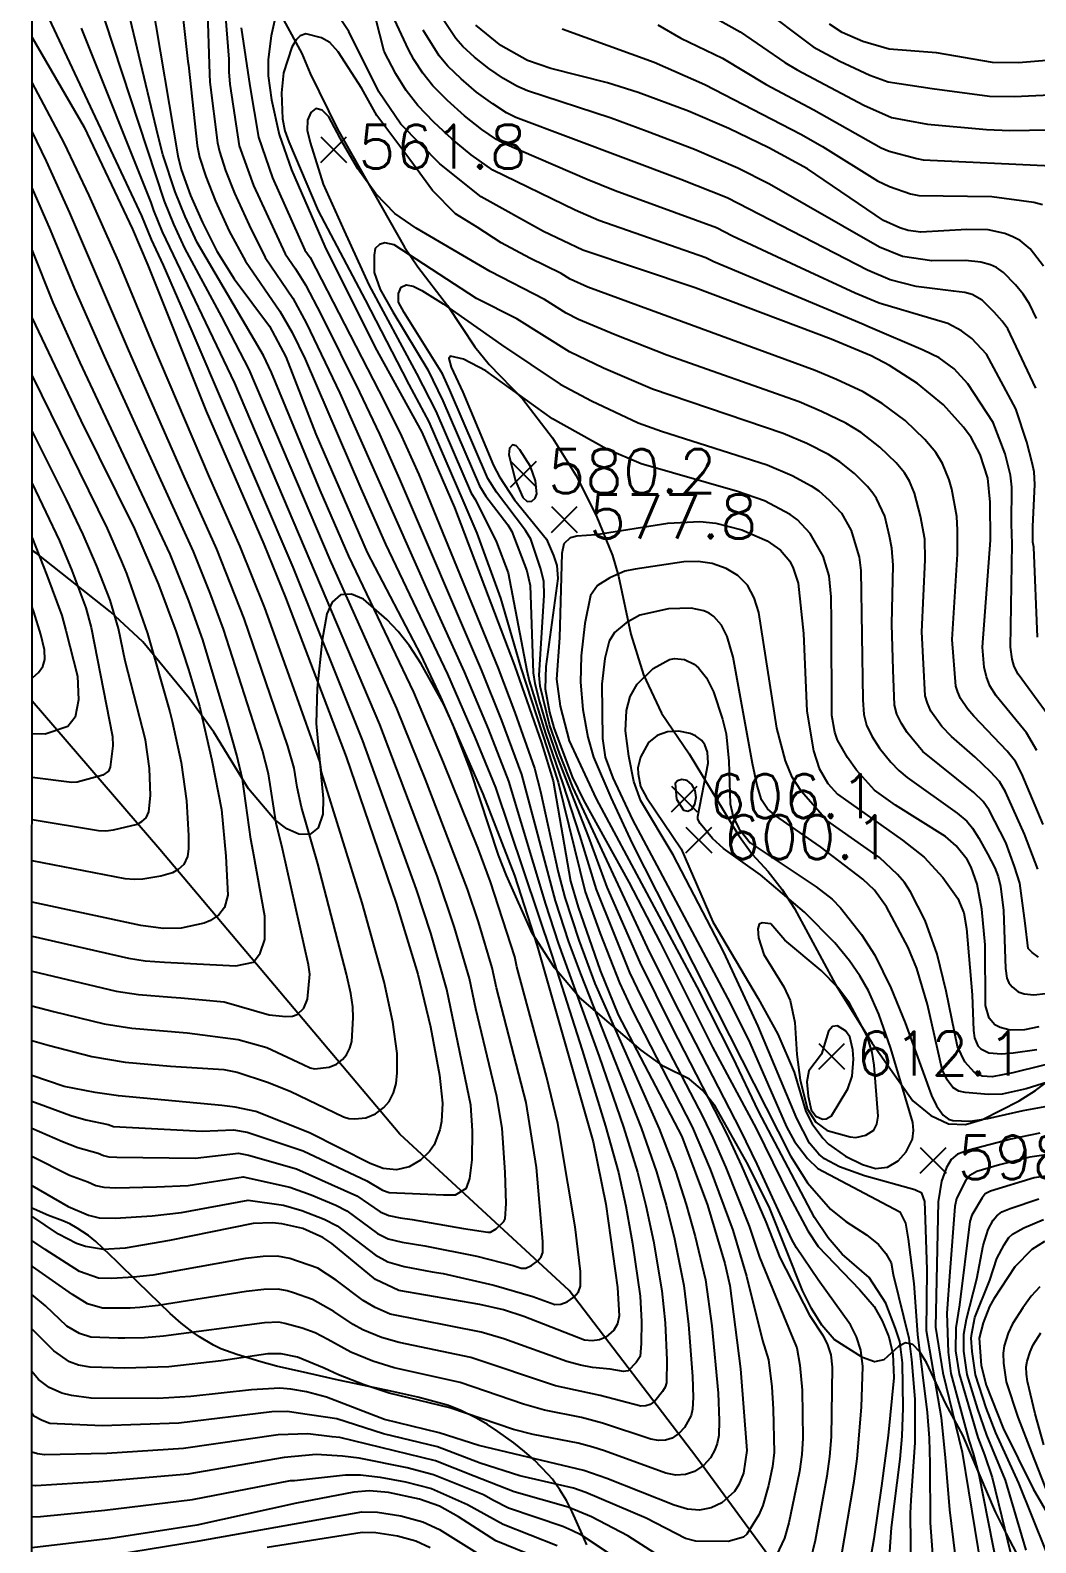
# Model space of a CAD drawing. Extents: x 197794 to 200030, y 561152 to 563931.
# Drawn here: x 197793.8 to 198000.5, y 562392.4 to 562703.3 of the extents above; entities that cross this region are included whole.
import ezdxf

# ---------------------------------------------------------------- set-up
doc = ezdxf.new("R2010")
doc.units = 0
for name, color, linetype in [('E0022112', 5, 'CONTINUOUS'), ('F0017111', 30, 'CONTINUOUS'), ('F0017114', 7, 'CONTINUOUS'), ('F0027132', 7, 'CONTINUOUS'), ('F0027217', 7, 'CONTINUOUS'), ('G0037213', 32, 'CONTINUOUS'), ('H0017334', 7, 'CONTINUOUS')]:
    doc.layers.add(name, color=color, linetype=linetype)
doc.styles.add('NGSW', font='romans.shx', dxfattribs={"bigfont": 'ngsw.shx'})

# ---------------------------------------------------------------- blocks, each defined once
blk = doc.blocks.new('F0027217')
at = {"layer": 'F0027217'}
for p, q in [((-2.652, 2.652), (2.652, -2.652)), ((-2.652, -2.652), (2.652, 2.652))]:
    blk.add_line(p, q, dxfattribs=at)

msp = doc.modelspace()

# ---------------------------------------------------------------- linework, layer by layer
at = {"layer": 'E0022112', "flags": 128}
msp.add_lwpolyline([(198094.913, 562235.72), (198080.589, 562260.24), (198054.115, 562293.156), (198017.831, 562324.132), (197980.817, 562350.869), (197952.715, 562379.977), (197930.799, 562409.908), (197904.537, 562444.281), (197869.793, 562476.426), (197820.401, 562534.928), (197794.167, 562565.379)], dxfattribs=at)
at = {"layer": 'F0017111', "flags": 128}
for points, elevation in [([(197794.14, 562465.85), (197801.6, 562461.57), (197805.76, 562459.75), (197807.97, 562459.24), (197811.24, 562459.11), (197818.82, 562459.65), (197824.87, 562460.32), (197838.6, 562462.84), (197845.84, 562461.81), (197849.6, 562460.72), (197854.21, 562458.94), (197856.86, 562457.59), (197864.71, 562451.59), (197867.27, 562450.16), (197870.66, 562449.19), (197876.4, 562448.14), (197878.66, 562447.79), (197889.1, 562445.34), (197897.09, 562443.07), (197901.63, 562441.42), (197902.85, 562441.44), (197904.16, 562441.93), (197905.54, 562442.91), (197906.48, 562443.99), (197906.9, 562445.15), (197906.9, 562448.16), (197905.81, 562457.34), (197904.27, 562466.33), (197902.21, 562478.62), (197899.94, 562488.26), (197893.82, 562510.77), (197893.37, 562512.85), (197888.4, 562528.29), (197885.86, 562535.13), (197878.75, 562552.8), (197872.62, 562567.2), (197859.25, 562595.19), (197853.39, 562608.74), (197843.35, 562632.96), (197841.72, 562636.44), (197828.11, 562659.65), (197825.63, 562664.96), (197823.57, 562670.04), (197821.06, 562677.76), (197820.06, 562681.52), (197812.86, 562711.68)], 520), ([(197824.91, 562708.58), (197826.18, 562696.87), (197826.34, 562696.09), (197828.09, 562679.56), (197828.56, 562677.2), (197829.86, 562673.21), (197831.86, 562668.14), (197834.7, 562662), (197838.01, 562655.79), (197845.11, 562645.56), (197847.62, 562641.15), (197850.27, 562635.67), (197861.74, 562609.06), (197866.83, 562597.68), (197879.55, 562570.95), (197885.2, 562557.97), (197889.45, 562547.65), (197900.98, 562513.17), (197907.25, 562493.64), (197912.06, 562478.05), (197914.71, 562468.5), (197916.22, 562461.6), (197917.6, 562453.94), (197919.15, 562443.1), (197919.47, 562437.92), (197919.39, 562433.37), (197919.17, 562430.73), (197918.35, 562429.46), (197916.68, 562427.79), (197915.74, 562427.61), (197913.02, 562428.12), (197909.35, 562428.48), (197906.89, 562428.95), (197904.08, 562429.68), (197891.11, 562434.32), (197886.48, 562435.68), (197867.8, 562439.44), (197864.66, 562440.79), (197862.21, 562442.23), (197856.65, 562446.41), (197852.88, 562448.84), (197847.13, 562450.84), (197844.62, 562451.31), (197841.68, 562451.28), (197838.05, 562450.82), (197818.99, 562447.45), (197815.04, 562447), (197810.56, 562446.71), (197807.85, 562446.78), (197803.89, 562448.17), (197796.84, 562452.7), (197794.137, 562454.522)], 530), ([(197794.145, 562483.167), (197796.919, 562482.153), (197802.16, 562480.25), (197805.24, 562479.33), (197809.82, 562478.39), (197810.93, 562478.01), (197829.12, 562477), (197835.58, 562477.32), (197838.37, 562476.8), (197849.87, 562472.98), (197862.97, 562466.79), (197866.18, 562464.86), (197867.59, 562464.43), (197878.74, 562463.9), (197881.19, 562463.9), (197883.49, 562465.28), (197884.18, 562467.27), (197884.64, 562471.11), (197884.72, 562477.09), (197884.33, 562482.39), (197879.42, 562506.12), (197876.11, 562517.73), (197873.2, 562526.7), (197862.19, 562557.24), (197847.82, 562592.95), (197827.06, 562641.43), (197821.17, 562654.97), (197818.7, 562660.23), (197816.72, 562665.09), (197796.12, 562709.01)], 505), ([(197794.142, 562471.88), (197801.86, 562467.96), (197805.65, 562466.63), (197807.3, 562465.88), (197808.95, 562465.5), (197811.41, 562465.4), (197819.75, 562465.56), (197826.28, 562465.88), (197837.59, 562467.66), (197847.18, 562465.53), (197851.56, 562463.92), (197856.58, 562461.81), (197858.9, 562460.66), (197865.2, 562456.01), (197867.37, 562454.92), (197870.25, 562454.19), (197874.89, 562453.44), (197885.56, 562451.32), (197893.05, 562449.43), (197894.72, 562448.83), (197895.64, 562448.84), (197896.86, 562449.43), (197898.12, 562450.4), (197898.82, 562451.21), (197899.14, 562452.08), (197899.14, 562454.33), (197897.84, 562469.57), (197895.72, 562482.94), (197889.61, 562506.46), (197888.72, 562510.61), (197885.9, 562520.02), (197883.69, 562526.73), (197875.02, 562549.32), (197869.14, 562563.88), (197855.44, 562594.44), (197838.79, 562633.57), (197833.2, 562644.37), (197825.58, 562658.48), (197823.32, 562663.38), (197821.37, 562668.12), (197809.16, 562705.21)], 515), ([(197794.143, 562477.61), (197800.39, 562474.92), (197803.55, 562473.65), (197807.73, 562472.51), (197808.84, 562472.01), (197809.94, 562471.75), (197811.58, 562471.69), (197827.7, 562471.44), (197836.58, 562472.49), (197838.68, 562472.11), (197848.53, 562469.25), (197860.93, 562463.72), (197865.69, 562460.44), (197867.48, 562459.67), (197869.85, 562459.18), (197872.29, 562458.88), (197882.88, 562457), (197887.82, 562456.23), (197888.43, 562456.24), (197889.55, 562456.94), (197891.17, 562458.43), (197891.38, 562459.01), (197891.62, 562462.14), (197891.39, 562468.5), (197890.78, 562477.62), (197889.7, 562484.14), (197885.41, 562502.14), (197884.07, 562508.36), (197881.01, 562518.88), (197877.42, 562529.51), (197865.67, 562560.56), (197835.85, 562630.7), (197821.01, 562661.81), (197819.18, 562666.19), (197818.65, 562667.83), (197804.36, 562703.71)], 510), ([(197794.148, 562495.671), (197797.48, 562494.66), (197806.45, 562492.33), (197813.29, 562491.21), (197822.63, 562490.37), (197833.56, 562489.67), (197836.35, 562489.15), (197842.59, 562487.1), (197847.25, 562485.21), (197858.17, 562479.95), (197859.29, 562479.63), (197860.5, 562479.53), (197862.8, 562479.78), (197864.77, 562480.57), (197866.46, 562481.85), (197867.58, 562483.13), (197868.43, 562484.89), (197869.03, 562486.8), (197869.23, 562489), (197869.18, 562492.97), (197868.33, 562499.41), (197866.56, 562507.7), (197862, 562523.97), (197853.68, 562550.8), (197853.39, 562552.77), (197847.95, 562568.01), (197842, 562584.53), (197836.96, 562597.16), (197830.65, 562611.44), (197819.01, 562638.72), (197811.91, 562655.82), (197805.87, 562669.31), (197800.81, 562679.97), (197794.201, 562692.529)], 495), ([(197794.15, 562502.8), (197798.56, 562501.61), (197808.97, 562499.07), (197814.67, 562498.15), (197826.07, 562497.25), (197836.54, 562495.83), (197842.45, 562494.24), (197849.89, 562490.74), (197851.34, 562490.04), (197852.23, 562489.84), (197855.23, 562490.2), (197856.71, 562490.79), (197857.98, 562491.75), (197858.82, 562492.71), (197859.45, 562494.04), (197859.9, 562495.46), (197860.16, 562500.29), (197860.07, 562502.55), (197859.68, 562505.3), (197858.83, 562509.27), (197852.92, 562531.95), (197849.57, 562543.59), (197848.65, 562547.68), (197848.07, 562551.63), (197846.72, 562556.16), (197837.76, 562582.34), (197832.15, 562596.63), (197825.42, 562611.56), (197814.03, 562637.48), (197801.91, 562665.77), (197797.16, 562676.36), (197794.198, 562682.444)], 490), ([(197794.152, 562509.928), (197811.48, 562505.81), (197816.05, 562505.09), (197822.8, 562504.53), (197824.72, 562504.45), (197833.68, 562503.57), (197842.92, 562500.89), (197846.31, 562500.61), (197847.67, 562500.62), (197848.65, 562501.01), (197850.06, 562502.29), (197850.78, 562504.13), (197851.23, 562509.3), (197851.02, 562511.2), (197845.64, 562535.04), (197844.36, 562540.3), (197842.76, 562550.48), (197841.5, 562555.23), (197833.53, 562580.15), (197830.78, 562587.57), (197827.34, 562596.11), (197809.05, 562636.25), (197802.95, 562650.15), (197797.94, 562662.23), (197794.195, 562670.899)], 485), ([(197794.154, 562517.108), (197814, 562512.55), (197817.42, 562512.04), (197821.36, 562511.73), (197836.07, 562510.97), (197839.71, 562511.77), (197841.07, 562513.59), (197841.98, 562516.43), (197841.98, 562521.2), (197839.58, 562534.47), (197839.15, 562537.02), (197837.44, 562549.34), (197836.28, 562554.3), (197834.37, 562561.1), (197829.29, 562577.96), (197826.37, 562586.03), (197822.52, 562595.59), (197804.07, 562635.01), (197798.47, 562647.31), (197794.191, 562658.106)], 480), ([(197794.185, 562632.221), (197809.58, 562600.87), (197812.58, 562594.11), (197813.61, 562591.6), (197817.87, 562579.28), (197822.49, 562563.19), (197822.98, 562561.3), (197824.8, 562552.81), (197825.94, 562544.92), (197826.34, 562537.79), (197826.29, 562535.06), (197826.1, 562533.46), (197825.36, 562531.82), (197824.22, 562530.76), (197823.02, 562530.08), (197820.61, 562529.44), (197816.94, 562528.83), (197815.14, 562528.74), (197813.32, 562528.88), (197794.158, 562532.57)], 470), ([(197794.16, 562541.07), (197807.84, 562538.78), (197809.3, 562538.73), (197810.92, 562538.96), (197815.85, 562540.12), (197816.75, 562540.63), (197817.6, 562541.42), (197818.16, 562542.65), (197818.48, 562546.03), (197818.33, 562551.52), (197817.47, 562557.44), (197813.32, 562573.66), (197811.92, 562580.35), (197810.2, 562586.17), (197807.45, 562593.16), (197804.68, 562599.61), (197801.26, 562606.85), (197794.182, 562620.927)], 465), ([(197794.179, 562610.113), (197799.78, 562598.35), (197802.33, 562592.21), (197805.22, 562584.58), (197806.34, 562580.49), (197810.72, 562558.11), (197810.79, 562556.19), (197810.21, 562551.84), (197809.85, 562551.02), (197808.68, 562550.15), (197803.45, 562548.72), (197802.36, 562548.68), (197794.163, 562549.7)], 460), ([(197969.76, 562379.71), (197970.85, 562395.6), (197972.61, 562409.63), (197973.04, 562414.33), (197973.23, 562420.14), (197973.09, 562429.43), (197972.52, 562433.76), (197971.65, 562436.47), (197969.66, 562441.68), (197966.21, 562446.96), (197960.71, 562451.76), (197957.81, 562455.11), (197955.02, 562459.26), (197943.5, 562481.13), (197938.2, 562492.22), (197930.86, 562506.71), (197910.21, 562545.32), (197904.61, 562557.23), (197902.79, 562564.38), (197902.04, 562569.89), (197902.67, 562578.38), (197903.11, 562595.81), (197903.57, 562597.76), (197904.85, 562599.02), (197906.17, 562599.36), (197910.09, 562599.61), (197924.82, 562601.93), (197931.4, 562602.3), (197934.75, 562601.93), (197940.05, 562600.61), (197945.29, 562598.3), (197948.04, 562596.43), (197949.93, 562594.13), (197950.64, 562592.74), (197951.62, 562589.61), (197952.74, 562579.28), (197953.4, 562563.3), (197954.77, 562555.17), (197955.98, 562551.53), (197957.71, 562548.46), (197959.71, 562546.27), (197973.11, 562536.82), (197977.54, 562533.3), (197981.35, 562529.16), (197984.47, 562524.86), (197985.7, 562521.91), (197986.22, 562518.7), (197987.39, 562505), (197987.71, 562497.71), (197987.87, 562496.18), (197988.57, 562494.55), (197989.17, 562493.92), (197990.85, 562493.12), (197993.45, 562492.94), (197995.86, 562493.1), (198000.72, 562493.78)], 580), ([(197794.176, 562598.958), (197797.2, 562591.26), (197800.25, 562582.99), (197801.11, 562579.88), (197803.47, 562570.52), (197803.69, 562565.65), (197803.04, 562562.08), (197801.5, 562560.19), (197796.88, 562558.58), (197794.165, 562558.67)], 455), ([(197794.119, 562387.191), (197828.52, 562392.8), (197861.96, 562398.76), (197865.16, 562398.72), (197869.95, 562397.94), (197874.47, 562396.72), (197877.94, 562395.13), (197887.21, 562389.31)], 580)]:
    msp.add_lwpolyline(points, dxfattribs=dict(at, elevation=elevation))
at = {"layer": 'F0017111'}
for points, elevation in [([(198000.86, 562578.57), (198000.08, 562597), (197999.88, 562598.03), (197999.85, 562601.26), (198000.27, 562609.92), (198000.13, 562612.53), (197999.77, 562614.37), (197998.64, 562618.62), (197996.37, 562625.49), (197990.33, 562636.68), (197987.31, 562639.93), (197985.24, 562641.46), (197982.39, 562642.99), (197978.9, 562644.05), (197968.29, 562647.15), (197963.39, 562649.25), (197951.21, 562654.83), (197938.11, 562660.97), (197934.87, 562662.64), (197914.01, 562670.27), (197908.25, 562672.59), (197891.25, 562679.92), (197889.62, 562680.82), (197886.64, 562682.89), (197883.04, 562685.7), (197879.55, 562688.83), (197876.56, 562691.87), (197874.48, 562694.42), (197872.67, 562697.25), (197871.56, 562699.31), (197865.75, 562711.84)], 540), ([(197830.13, 562708.9), (197830.64, 562694.25), (197830.73, 562692.58), (197832.31, 562680.14), (197832.66, 562678.37), (197833.95, 562674.46), (197835.78, 562669.75), (197838.76, 562663.18), (197842.09, 562656.55), (197847.74, 562648.23), (197850.59, 562642.98), (197857.44, 562628.67), (197876, 562586.8), (197883, 562571.39), (197887.93, 562559.67), (197892.1, 562548.97), (197899.67, 562523.68), (197902.29, 562515.66), (197910.73, 562492.33), (197915.73, 562477.86), (197918.62, 562468.59), (197920.36, 562461.72), (197921.89, 562454.41), (197923.64, 562444.21), (197924.28, 562437.62), (197924.65, 562429.97), (197924.56, 562425.32), (197924.29, 562424.39), (197923.75, 562423.49), (197922.18, 562421.55), (197921.22, 562420.88), (197920.31, 562420.57), (197919.33, 562420.52), (197910.95, 562422.69), (197901.77, 562424.68), (197884.33, 562430.51), (197869.61, 562433.56), (197866.01, 562434.6), (197862.17, 562436.18), (197860.2, 562437.29), (197856.22, 562439.93), (197851.78, 562442.41), (197847.87, 562443.76), (197846.63, 562444.18), (197844.74, 562444.52), (197841.81, 562444.46), (197838.15, 562444.05), (197820.1, 562441.16), (197816.35, 562440.75), (197814.32, 562440.67), (197808.62, 562440.67), (197805.56, 562441.51), (197802.5, 562443.45), (197794.24, 562449.2), (197794.136, 562449.273)], 535), ([(197928.55, 562709.17), (197939.75, 562702.92), (197948.91, 562696.66), (197951.42, 562695.15), (197965.13, 562687.89), (197970.82, 562685.34), (197973.8, 562684.75), (197978.26, 562683.94), (197990.36, 562682.87), (197995.14, 562682.68), (198007.29, 562682.87)], 510), ([(197943.4, 562708.34), (197954.74, 562699.83), (197960.18, 562696.89), (197966.39, 562694.03), (197970.14, 562692.68), (197979.17, 562691.27), (197990.97, 562689.73), (197996.04, 562689.62), (198010.88, 562690.35)], 505), ([(197833.96, 562705.92), (197834.58, 562697.31), (197834.63, 562694.69), (197834.83, 562692.2), (197836.76, 562679.54), (197839.69, 562671.36), (197846.17, 562657.32), (197848.34, 562654.23), (197850.37, 562650.91), (197853.56, 562644.81), (197861.45, 562628.91), (197865.57, 562620.22), (197869.69, 562610.98), (197886.45, 562571.83), (197890.65, 562561.38), (197894.76, 562550.3), (197901.66, 562524.36), (197904.42, 562515.95), (197906.89, 562509.32), (197919.4, 562477.67), (197922.53, 562468.69), (197924.5, 562461.84), (197926.19, 562454.89), (197928.13, 562445.33), (197929.09, 562437.32), (197929.91, 562426.57), (197930.04, 562422.27), (197929.95, 562419.9), (197929.65, 562418.61), (197928.25, 562416.1), (197927.2, 562414.98), (197925.77, 562413.96), (197924.39, 562413.51), (197922.93, 562413.43), (197921.36, 562413.73), (197911.4, 562417.02), (197907.1, 562418.16), (197899.47, 562419.69), (197895.21, 562420.9), (197882.18, 562425.35), (197868.59, 562428.37), (197864.22, 562429.75), (197859.67, 562431.57), (197854.93, 562434.23), (197852.33, 562435.57), (197849.66, 562436.51), (197846.13, 562437.51), (197844.87, 562437.74), (197841.94, 562437.65), (197821.2, 562434.86), (197817.29, 562434.55), (197813.25, 562434.45), (197811.89, 562434.5), (197806.25, 562434.7), (197803.89, 562435.47), (197801.32, 562436.93), (197796.95, 562441.09), (197794.134, 562443.466)], 540), ([(198006.37, 562557.91), (197996.87, 562570.96), (197996.07, 562572.53), (197995.61, 562574.04), (197995.28, 562576.5), (197995.64, 562597.72), (197995.51, 562601.81), (197995.57, 562609.33), (197995.31, 562611.86), (197994.19, 562616.19), (197991.69, 562622.67), (197986.5, 562630.6), (197983.71, 562633.69), (197980.59, 562635.91), (197977.31, 562637.55), (197966.42, 562642.18), (197964.7, 562642.95), (197934.29, 562655.65), (197932.67, 562656.48), (197910.7, 562664.18), (197905.79, 562666.29), (197888.87, 562674.49), (197884.44, 562677.67), (197880.55, 562680.85), (197876.76, 562684.37), (197873.48, 562687.83), (197871.09, 562690.85), (197868.96, 562694.28), (197866.55, 562698.91), (197864.75, 562705.85)], 545), ([(198000.65, 562644.02), (197999.17, 562647.06), (197997.86, 562649.04), (197996.34, 562650.95), (197993.88, 562653.49), (197992.44, 562654.48), (197991.19, 562655.06), (197989.18, 562655.62), (197986.05, 562655.95), (197979.11, 562655.9), (197973.1, 562656.78), (197968.37, 562658.69), (197945.74, 562671.61), (197939.27, 562674.95), (197930.36, 562678.73), (197920.62, 562682.46), (197913.17, 562685.17), (197896.03, 562690.79), (197893.82, 562691.75), (197891.05, 562693.34), (197888.04, 562695.4), (197885.13, 562697.75), (197882.73, 562699.95), (197881.25, 562701.55), (197878.65, 562705.48)], 530), ([(198001.99, 562540.03), (197997.64, 562550.48), (197996.32, 562552.96), (197994.63, 562555.1), (197987.76, 562562.28), (197986.44, 562563.84), (197984.98, 562565.96), (197984.44, 562567.2), (197984.03, 562568.44), (197983.29, 562578.07), (197984.37, 562595.57), (197984.41, 562600.53), (197984.23, 562603.3), (197983.2, 562608.92), (197982.69, 562610.87), (197981.33, 562614.22), (197979.96, 562616.48), (197977.67, 562619.17), (197973.61, 562623.04), (197968.93, 562626.54), (197964.98, 562628.94), (197959.5, 562631.5), (197955.12, 562633.34), (197908.39, 562650.47), (197904.77, 562652.14), (197902.94, 562653.26), (197896.46, 562656.42), (197890.61, 562659.58), (197885.67, 562662.76), (197881.22, 562665.54), (197876.51, 562670.33), (197871.81, 562676.73), (197865.04, 562685.76), (197861.95, 562691.3), (197857.1, 562698.81), (197855.34, 562700.73), (197853.64, 562701.69), (197850.46, 562702.5), (197849.25, 562702.12), (197848.42, 562701.27), (197847.57, 562699.77), (197845.84, 562694.54), (197845.46, 562690.37), (197845.66, 562685.06), (197846.13, 562682.56), (197846.97, 562680.3), (197852.96, 562666.14), (197862.63, 562647.85), (197870.31, 562632.98), (197871.6, 562630.48), (197875.74, 562622.82), (197882.72, 562606.65), (197885.62, 562599.94), (197890.45, 562586.57), (197894.62, 562572.21), (197902.28, 562548.72), (197907.87, 562526.21), (197910.95, 562517.62), (197914.9, 562507.53), (197917.59, 562501.76), (197929.88, 562477.93), (197933.57, 562469.21), (197938.18, 562456.68), (197941.04, 562447.2), (197944.34, 562434.01), (197945.55, 562430.02), (197946.23, 562424.5), (197946.48, 562419.9), (197946.74, 562410.97), (197946.34, 562408.08), (197945.55, 562404.2), (197944.37, 562400.1), (197943.59, 562398.14), (197941.07, 562394.17), (197940.37, 562393.56), (197937.24, 562392.71), (197930.58, 562392.75), (197928.51, 562393.33), (197920.42, 562397.49), (197908.01, 562402.75), (197905.49, 562403.67), (197894.45, 562406.19), (197886.25, 562408.81), (197877.47, 562412.16), (197866.39, 562414.81), (197856.78, 562417.93), (197848.88, 562419.09), (197846.7, 562419.39), (197843.46, 562419.33), (197824.34, 562417.03), (197808.55, 562416.49), (197797.79, 562416.93), (197796.23, 562417.53), (197794.5, 562418.45), (197794.128, 562419.034)], 555), ([(197837.16, 562703.79), (197838.93, 562691.82), (197840.74, 562681.29), (197843.61, 562672.96), (197850.25, 562658.08), (197851.33, 562656.54), (197865.47, 562629.14), (197869.75, 562620.57), (197873.67, 562611.95), (197889.9, 562572.27), (197893.38, 562563.08), (197897.41, 562551.62), (197898.65, 562546.8), (197902.31, 562530.22), (197903.65, 562525.04), (197906.55, 562516.24), (197909.85, 562507.39), (197923.07, 562477.48), (197926.44, 562468.78), (197928.64, 562461.97), (197930.49, 562455.36), (197932.62, 562446.44), (197933.9, 562437.02), (197935.17, 562423.17), (197935.43, 562417.59), (197935.34, 562414.49), (197935.01, 562412.82), (197934.54, 562411.55), (197933.62, 562409.9), (197932.22, 562408.4), (197930.31, 562407.05), (197928.48, 562406.44), (197926.52, 562406.34), (197924.44, 562406.73), (197911.85, 562411.34), (197909.43, 562412.1), (197906.42, 562412.9), (197897.16, 562414.69), (197893.11, 562415.7), (197880.02, 562420.19), (197867.56, 562423.19), (197862.44, 562424.91), (197857.17, 562426.95), (197854.2, 562428.28), (197848.72, 562430.55), (197845.35, 562431.25), (197842.6, 562431.25), (197833.05, 562429.8), (197822.31, 562428.57), (197813.22, 562428.28), (197806.11, 562428.52), (197803.69, 562428.94), (197801.86, 562429.59), (197798.62, 562431.86), (197794.132, 562436.378)], 545), ([(198000.49, 562629.69), (197994.75, 562641.87), (197993.6, 562643.49), (197991.96, 562645.33), (197989.44, 562647.78), (197987.43, 562648.96), (197985.92, 562649.38), (197983.57, 562649.63), (197975.88, 562650.6), (197970.52, 562651.96), (197965.88, 562653.97), (197937.07, 562668.79), (197927.5, 562672.6), (197893.64, 562685.36), (197891.72, 562686.29), (197888.85, 562688.12), (197885.54, 562690.55), (197882.34, 562693.29), (197879.65, 562695.91), (197877.86, 562697.99), (197874.58, 562703.31)], 535), ([(197903.13, 562703.58), (197922.04, 562696.69), (197932.47, 562692.09), (197952.22, 562681.92), (197956.62, 562679.38), (197967.96, 562672.3), (197970.39, 562671.15), (197974.72, 562669.63), (197976.45, 562669.28), (197991.43, 562669.1), (198000.1, 562667.91), (198001.89, 562667.43)], 520), ([(197922.81, 562704.37), (197927.54, 562701.66), (197936.11, 562697.51), (197945.06, 562692.12), (197954.87, 562686.91), (197968.69, 562679.1), (197970.38, 562678.4), (197976.06, 562676.87), (197977.36, 562676.61), (198003.7, 562675.39)], 515), ([(198000.88, 562530.89), (197998.19, 562538.04), (197994.26, 562546.75), (197993, 562548.87), (197991.2, 562550.86), (197987.99, 562553.9), (197983.19, 562558.09), (197981.2, 562560.17), (197978.92, 562563.36), (197978.2, 562564.94), (197977.74, 562566.51), (197977.09, 562579.63), (197977.76, 562594.45), (197977.66, 562598.68), (197976.81, 562603.38), (197975.54, 562608.11), (197974.52, 562610.62), (197973.49, 562612.32), (197971.78, 562614.34), (197968.41, 562617.59), (197964.57, 562620.57), (197961.42, 562622.51), (197956.47, 562624.91), (197951.83, 562626.88), (197924.62, 562636.46), (197914.05, 562640.64), (197906.5, 562643.81), (197903.93, 562645.1), (197899.5, 562647.95), (197888.34, 562653.67), (197873.14, 562662.6), (197868.7, 562665.6), (197864.86, 562669.62), (197861.14, 562674.79), (197858.03, 562680.03), (197855.18, 562685.45), (197853.8, 562686.85), (197852.52, 562687.21), (197851.48, 562686.37), (197850.79, 562684.8), (197850.73, 562682.76), (197851.31, 562680.21), (197853.99, 562671.64), (197858.29, 562662.04), (197863.39, 562650.96), (197873.2, 562632.75), (197877.18, 562624.98), (197884.44, 562608.14), (197885.31, 562606.74), (197889.63, 562598.08), (197892.01, 562591.77), (197895.89, 562571.71), (197896.33, 562569.59), (197899.71, 562558.71), (197903.3, 562548.39), (197906.71, 562537.87), (197910.11, 562526.7), (197916.99, 562509.6), (197919.34, 562504.6), (197924.18, 562495.07), (197932.04, 562479.93), (197934.13, 562475.67), (197936.79, 562469.56), (197941.57, 562457.52), (197943.71, 562451.15), (197950.3, 562435.1), (197951.38, 562432.49), (197952.01, 562428.95), (197952.43, 562423.82), (197952.58, 562413.95), (197952.41, 562410.55), (197951.94, 562407.08), (197949.75, 562396.51), (197948.86, 562393.4), (197946.17, 562387.66)], 560), ([(198001.07, 562512.77), (197999.73, 562513.75), (197998.92, 562514.54), (197998.29, 562519.74), (197997.18, 562527.96), (197996.14, 562531.41), (197994.34, 562536.36), (197990.88, 562543.01), (197989.67, 562544.78), (197987.77, 562546.61), (197977.3, 562555.03), (197974.04, 562558.93), (197972.87, 562560.77), (197971.95, 562562.68), (197971.44, 562564.58), (197971.15, 562571.81), (197970.88, 562581.19), (197971.15, 562593.33), (197970.91, 562596.84), (197970.41, 562599.28), (197969.45, 562603.37), (197967.71, 562607.02), (197967.02, 562608.15), (197965.88, 562609.5), (197963.21, 562612.14), (197960.22, 562614.59), (197957.87, 562616.07), (197953.43, 562618.32), (197948.54, 562620.42), (197921.69, 562629.53), (197911.61, 562633.85), (197904.61, 562637.16), (197893.82, 562643.96), (197885.55, 562648.1), (197868.59, 562659.18), (197866.69, 562659.58), (197865.55, 562659.22), (197864.68, 562658.44), (197864.48, 562657.03), (197864.48, 562653.49), (197865.74, 562649.96), (197868.35, 562645.42), (197875.52, 562633.44), (197878.62, 562627.13), (197886.16, 562609.64), (197887.46, 562607.53), (197891.96, 562601.64), (197892.78, 562600.27), (197895.88, 562592.15), (197896.54, 562589.17), (197897.16, 562571.2), (197897.48, 562569.02), (197898.5, 562565.22), (197900.13, 562559.64), (197902, 562554.09), (197908.53, 562537.44), (197912.34, 562527.19), (197919.08, 562511.66), (197925.67, 562498.4), (197937.01, 562476.42), (197940.02, 562469.9), (197944.97, 562458.37), (197947.86, 562451.07), (197953.95, 562439.2), (197956.77, 562434.96), (197957.68, 562433.1), (197958.33, 562431.06), (197958.65, 562428.53), (197958.41, 562414.19), (197958.08, 562410.13), (197957.55, 562406.09), (197955.13, 562392.92), (197954.13, 562388.67)], 565), ([(197960.5, 562389.33), (197963.15, 562405.1), (197963.76, 562409.71), (197964.65, 562420.27), (197964.93, 562428.65), (197964.51, 562432.03), (197963.64, 562434.75), (197962.43, 562437.23), (197955.74, 562446.46), (197951.27, 562453.01), (197950.31, 562454.75), (197943.24, 562470.24), (197939.89, 562477.17), (197927.16, 562501.73), (197921.17, 562513.73), (197905.34, 562547.73), (197902.64, 562554.47), (197900.56, 562560.57), (197898.63, 562568.45), (197898.43, 562570.7), (197899.44, 562587.09), (197899.36, 562590.06), (197898.69, 562592.73), (197896.71, 562598.65), (197895.61, 562600.46), (197889.62, 562608.32), (197887.88, 562611.13), (197880.06, 562629.29), (197878.54, 562632.67), (197870.62, 562645.25), (197869.49, 562647.39), (197869.51, 562649.14), (197870.02, 562650.44), (197871.05, 562650.95), (197872.49, 562650.65), (197874.25, 562649.76), (197878.64, 562647.01), (197890.64, 562638.61), (197902.72, 562630.51), (197909.17, 562627.07), (197918.76, 562622.6), (197923.57, 562620.88), (197945.25, 562613.96), (197950.4, 562611.74), (197954.31, 562609.64), (197955.87, 562608.61), (197958.01, 562606.68), (197960.56, 562603.99), (197962.52, 562600.44), (197963.5, 562597.26), (197964.16, 562594.99), (197964.54, 562592.21), (197964.94, 562565.67), (197965.15, 562562.64), (197965.71, 562560.42), (197966.81, 562558.18), (197968.37, 562555.72), (197970.72, 562552.83), (197972.34, 562551.13), (197974.05, 562549.73), (197984.34, 562542.37), (197986.34, 562540.69), (197987.5, 562539.27), (197988.78, 562537.26), (197990.59, 562534.04), (197992.06, 562531.1), (197992.73, 562529.34), (197993.22, 562527.38), (197993.88, 562522.37), (197994.26, 562510.45), (197994.5, 562508.43), (197994.93, 562507.47), (197995.61, 562506.66), (197996.85, 562505.68), (197998.11, 562505.24), (198000.1, 562505.04), (198002.48, 562505.31)], 570), ([(198007.13, 562491.84), (197995.75, 562489.01), (197991.53, 562488.2), (197989.49, 562488.31), (197987.87, 562489.1), (197985.88, 562491.24), (197984.37, 562494.44), (197982.03, 562505.79), (197980.18, 562513.42), (197977.76, 562520.3), (197974.72, 562526.22), (197973.53, 562528.09), (197972.08, 562529.79), (197968.35, 562533.23), (197957.55, 562540.85), (197952.34, 562546.79), (197950.38, 562549.79), (197949.03, 562553.13), (197947.28, 562559.82), (197943.56, 562583.58), (197942.62, 562586.61), (197941.21, 562589.2), (197939.27, 562591.2), (197936.81, 562592.68), (197933.98, 562593.68), (197931.06, 562594.11), (197928.13, 562594.03), (197918.13, 562592.53), (197916.02, 562592.08), (197912.91, 562590.72), (197910.38, 562589.12), (197908.95, 562587.08), (197907.82, 562581.34), (197907.02, 562574.67), (197906.93, 562569.31), (197907.38, 562563.69), (197908.42, 562557.97), (197909.55, 562553.87), (197913.1, 562545.61), (197917.54, 562536.16), (197950.05, 562471.98), (197953.54, 562466.39), (197958.31, 562460.99), (197961.43, 562458.43), (197965.67, 562455.7), (197968.15, 562453.76), (197969.68, 562451.86), (197970.73, 562449.97), (197971.2, 562447.57), (197974.36, 562434.51), (197974.97, 562430.08), (197975.61, 562421.93), (197975.62, 562413.07), (197974.79, 562401.2), (197974.64, 562398.46), (197974.84, 562380.22)], 585), ([(198006.4, 562488.16), (197998.5, 562485.72), (197993.58, 562484.62), (197990.77, 562484.54), (197985.97, 562484.99), (197984.7, 562485.26), (197983.44, 562485.99), (197982.24, 562487.55), (197981.23, 562489.71), (197978.22, 562503.02), (197976.03, 562510.43), (197974.22, 562514.75), (197969.82, 562523.13), (197967.32, 562526.54), (197964.95, 562528.77), (197956.23, 562535.48), (197946.87, 562541.93), (197945.35, 562543.28), (197944.07, 562545.08), (197943.18, 562548.07), (197942.25, 562552.56), (197938.28, 562574.46), (197937.08, 562578.68), (197935.9, 562581.02), (197934.31, 562582.78), (197933.34, 562583.45), (197932.24, 562583.96), (197929.63, 562584.5), (197925.02, 562584.37), (197919.12, 562583.09), (197916.28, 562581.5), (197913.9, 562579.52), (197912.82, 562577.71), (197911.89, 562574.17), (197911.28, 562568.87), (197911.43, 562557.68), (197911.98, 562553.85), (197913.52, 562549.62), (197917.59, 562541), (197937.69, 562503.34), (197941.7, 562495.15), (197949.27, 562477.91), (197950.86, 562474.91), (197953.57, 562471.37), (197955.71, 562469.33), (197972.57, 562460.43), (197973.69, 562458.14), (197974.22, 562454.85), (197975.44, 562445.69), (197976.19, 562435.26), (197978.17, 562419.18), (197978.58, 562413.94), (197978.73, 562408.73), (197978.77, 562396.53), (197979.93, 562380.74)], 590), ([(197985.01, 562381.25), (197982.82, 562399.22), (197981.94, 562409.96), (197981.08, 562418.11), (197978.02, 562436.01), (197978.15, 562448.51), (197977.81, 562458.85), (197977.69, 562462.56), (197977.06, 562464.25), (197975.64, 562464.97), (197965.3, 562467.84), (197960.14, 562469.71), (197957.07, 562471.34), (197955.86, 562472.32), (197953.96, 562474.55), (197951.37, 562479.59), (197943.44, 562498.6), (197936.34, 562513.82), (197925.97, 562533.79), (197919.31, 562544.92), (197917.85, 562548.87), (197916.86, 562554.11), (197916.12, 562559.31), (197916.33, 562563.49), (197917.11, 562566.36), (197918.56, 562568.9), (197921.85, 562572.07), (197925.17, 562573.95), (197926.22, 562574.15), (197928.3, 562573.95), (197930.26, 562572.99), (197931.17, 562572.22), (197932.8, 562570.16), (197934.27, 562567.32), (197936.12, 562561.71), (197936.82, 562558.69), (197937.39, 562553.06), (197937.65, 562544.26), (197938.27, 562541.59), (197939.44, 562539.19), (197941.78, 562536.26), (197955.37, 562527.24), (197958.63, 562524.66), (197960.35, 562522.88), (197964.67, 562517.41), (197967.43, 562513.17), (197970.71, 562506.46), (197973.65, 562499.26), (197979.03, 562484.37), (197980.1, 562482.22), (197981.43, 562480.3), (197982.57, 562479.49), (197983.46, 562479.19), (197987.03, 562479.08), (197990.62, 562479.62), (197997.89, 562481.29), (198004.68, 562482.5)], 595), ([(198004.97, 562472.5), (197999.26, 562471.7), (197993.02, 562470.09), (197988.39, 562468.7), (197986.92, 562467.93), (197986.02, 562466.84), (197984.22, 562463.16), (197983.83, 562461.51), (197982.8, 562448.13), (197982.19, 562439.59), (197982.44, 562431.61), (197983.05, 562427.22), (197986.7, 562413.55), (197987.64, 562410.76), (197988.75, 562406.45), (197993.59, 562382.13)], 605), ([(198004.89, 562468.11), (198000.18, 562467.42), (197991.2, 562464.71), (197990.11, 562464.13), (197989.43, 562463.31), (197987.32, 562459.77), (197986.92, 562458.42), (197984.78, 562441.34), (197984.02, 562436.61), (197984, 562431.89), (197984.73, 562427.12), (197988.55, 562414.04), (197989.94, 562410.51), (197991.5, 562405.86), (197996.59, 562384.99)], 610), ([(197998.54, 562390.91), (197994.25, 562405.27), (197990.4, 562414.53), (197988.55, 562419.9), (197986.41, 562427.02), (197985.69, 562431.82), (197985.72, 562435.27), (197986.23, 562438.37), (197988.37, 562446.68), (197989.67, 562453.52), (197990.73, 562456.78), (197991.71, 562458.7), (197992.46, 562459.6), (197993.52, 562460.43), (197995.24, 562461.12), (198001.11, 562463.14)], 615), ([(198002.61, 562390.71), (197996.99, 562404.67), (197992.25, 562415.02), (197990.28, 562420.14), (197988.09, 562426.93), (197987.38, 562431.74), (197987.23, 562434.47), (197987.32, 562435.44), (197987.94, 562438.71), (197991.04, 562446.4), (197992.48, 562450.83), (197993.97, 562453.65), (197994.97, 562455.15), (197995.69, 562455.87), (197998, 562457.16), (198002.04, 562458.85)], 620), ([(198001.3, 562445.04), (197999.53, 562443.11), (197997.79, 562440.72), (197995.71, 562437.45), (197994.84, 562435.49), (197993.98, 562432.91), (197993.78, 562431.39), (197993.82, 562429.37), (197994.37, 562425.5), (197996.8, 562418.26), (197999.58, 562410.95), (198003.72, 562400.53)], 630), ([(198002.16, 562412.55), (198000.35, 562418.95), (197998.78, 562425.57), (197998.56, 562427.08), (197998.53, 562428.59), (197998.69, 562429.73), (197999.33, 562431.67), (197999.98, 562433.14), (198001.54, 562435.59)], 635), ([(197927.76, 562386.72), (197916.61, 562393.85), (197909.18, 562397.74), (197904.37, 562399.73), (197893.29, 562402.87), (197885.01, 562406.12), (197877.07, 562409.29), (197857.4, 562414.09), (197855.87, 562414.19), (197850.84, 562414.84), (197844.73, 562414.63), (197825.27, 562411.79), (197809.55, 562410.78), (197796.7, 562410.47), (197795.29, 562410.68), (197794.126, 562411.081)], 560), ([(197913.4, 562389.83), (197907.11, 562393.99), (197905.13, 562394.97), (197903.25, 562395.8), (197892.13, 562399.55), (197889, 562401.09), (197886.97, 562402.27), (197876.67, 562406.42), (197871.27, 562407.82), (197861.42, 562409.8), (197858.01, 562410.25), (197852.55, 562410.56), (197846, 562409.94), (197826.2, 562406.54), (197807.92, 562404.95), (197794.91, 562404.11), (197794.124, 562404.219)], 565), ([(197794.122, 562397.789), (197795.93, 562397.86), (197809.13, 562399.13), (197827.13, 562401.29), (197847.27, 562405.24), (197848.08, 562405.26), (197858.62, 562406.41), (197861.67, 562406.38), (197865.71, 562405.91), (197870.94, 562404.96), (197876.27, 562403.55), (197883.64, 562400.31), (197890.98, 562396.23), (197902.13, 562391.86)], 570), ([(197876.03, 562391.41), (197873.07, 562392.77), (197869.28, 562393.78), (197864.84, 562394.5), (197861.99, 562394.57), (197842.46, 562391.46)], 585)]:
    msp.add_lwpolyline(points, dxfattribs=dict(at, elevation=elevation))
at = {"layer": 'F0017111', "flags": 128}
for points, elevation in [([(197896.63, 562613.6), (197894.4, 562617.06), (197893.67, 562617.85), (197892.94, 562618.04), (197892.33, 562617.36), (197892.16, 562616), (197893.51, 562610.64), (197895.03, 562607.21), (197895.96, 562606.44), (197896.89, 562606.49), (197897.58, 562607.07), (197897.91, 562608.02), (197897.66, 562610.67)], 580), ([(197926.66, 562545.24), (197928.06, 562542.97), (197928.94, 562542.76), (197929.81, 562543.22), (197930.41, 562544.23), (197930.7, 562545.58), (197930.49, 562547.03), (197929.8, 562548.28), (197928.82, 562549.08), (197927.74, 562549.3), (197926.83, 562549.03), (197926.38, 562548.49)], 605), ([(197945.99, 562519.6), (197944.24, 562519.81), (197943.6, 562519.56), (197943.38, 562518.61), (197943.49, 562516.75), (197944.61, 562513.32), (197948.67, 562506.71), (197949.99, 562503.87), (197950.94, 562499.32), (197951.37, 562492.77), (197952.03, 562487.5), (197953.57, 562481.51), (197955.27, 562478.86), (197957.59, 562477.12), (197962.33, 562475.84), (197963.47, 562475.72), (197965.54, 562476.22), (197967.19, 562477.22), (197967.82, 562478.45), (197968.1, 562480.1), (197967.27, 562490.6), (197966.88, 562493.2), (197965.84, 562496.54), (197962.18, 562503.31), (197959.79, 562506.57), (197956.39, 562510.06), (197948.87, 562516.27)], 605), ([(197956.47, 562492.81), (197953.83, 562489.39), (197953.39, 562487.14), (197953.69, 562484.22), (197954.33, 562481.43), (197955.24, 562480.08), (197956.63, 562479.48), (197957.4, 562479.52), (197958.5, 562480.14), (197961.86, 562485.69), (197962.75, 562488.33), (197963.04, 562491.82), (197962.91, 562493.72), (197962.29, 562496.38), (197961.39, 562497.65), (197959.74, 562498.67), (197958.71, 562498.53), (197957.86, 562497.54)], 610)]:
    msp.add_lwpolyline(points, close=True, dxfattribs=dict(at, elevation=elevation))
at = {"layer": 'F0017114', "flags": 128}
for points, elevation in [([(197818.71, 562709.55), (197824.11, 562677.47), (197824.8, 562674.61), (197826.72, 562669.31), (197829.17, 562663.75), (197832.13, 562657.89), (197835.72, 562652.17), (197842.96, 562642.47), (197846.34, 562636.16), (197852.47, 562620.24), (197863.07, 562595.94), (197874.05, 562574.81), (197878.15, 562566.22), (197886.79, 562546.32), (197893.36, 562529.55), (197898.02, 562515.09), (197909.5, 562474.8), (197912.11, 562462.02), (197914.48, 562444.91), (197914.83, 562439.05), (197914.48, 562437.4), (197913.77, 562436.15), (197912.14, 562434.7), (197910.8, 562434.14), (197909.32, 562433.94), (197907.75, 562434.1), (197895.28, 562438.93), (197891.04, 562440.31), (197886.23, 562441.37), (197869.58, 562444.29), (197864.73, 562446.52), (197855.75, 562453.9), (197853.91, 562455.15), (197849.79, 562457.02), (197845.49, 562458), (197843.5, 562458.17), (197839.61, 562458.01), (197822.44, 562454.52), (197813.33, 562452.97), (197808.82, 562452.68), (197805.14, 562453.29), (197803.32, 562453.94), (197799.62, 562455.82), (197794.139, 562459.561)], 525), ([(197794.203, 562701.742), (197804.89, 562683.34), (197814.79, 562662.35), (197817.98, 562654.96), (197829.98, 562624.95), (197841.78, 562597.68), (197846.23, 562586.72), (197858.71, 562553.92), (197868.99, 562523.89), (197873.46, 562509.26), (197876.09, 562498.49), (197877.9, 562488.53), (197878.5, 562482.79), (197878.31, 562478.99), (197877.99, 562477.28), (197876.81, 562474.23), (197875.87, 562472.86), (197874, 562471.04), (197871.66, 562469.66), (197869.06, 562469.06), (197866.33, 562469.32), (197863.67, 562470.39), (197851.22, 562476.7), (197840.17, 562481.03), (197835.94, 562481.98), (197833.19, 562482.32), (197811.91, 562484.27), (197807.13, 562484.94), (197800.75, 562486.23), (197794.146, 562488.491)], 500), ([(197794.188, 562644.075), (197804.19, 562623.08), (197815.25, 562600.78), (197820.16, 562589.36), (197823.77, 562579.62), (197826.35, 562571.92), (197828.56, 562564.34), (197831.14, 562553.25), (197833.1, 562543.13), (197834.01, 562533.53), (197834.38, 562525.55), (197833.7, 562522.99), (197832.54, 562521.46), (197830.86, 562520.33), (197829.53, 562519.76), (197824.83, 562518.73), (197821.09, 562518.67), (197816.51, 562519.29), (197794.156, 562524.091)], 475), ([(198001.14, 562498.46), (197998.17, 562497.81), (197995.21, 562497.79), (197993.17, 562498.29), (197992.06, 562498.89), (197990.89, 562500.26), (197990.12, 562502.83), (197990.06, 562515.29), (197989.41, 562522.66), (197988.42, 562527.8), (197987.22, 562531.24), (197986.37, 562532.85), (197984.11, 562535.65), (197981.93, 562537.56), (197971.65, 562543.98), (197967.3, 562547.11), (197963.66, 562551.21), (197961.76, 562553.81), (197959.76, 562557.35), (197959.18, 562558.98), (197958.53, 562562.45), (197958.51, 562581.76), (197958.42, 562586.84), (197958.04, 562591.12), (197956.77, 562595.18), (197954.09, 562599.83), (197951.51, 562602.64), (197950, 562603.77), (197944.74, 562606.52), (197939.18, 562608.48), (197919.37, 562614.18), (197912.3, 562617.16), (197901.15, 562623.41), (197887.47, 562633.26), (197882.82, 562635.64), (197880.21, 562636.26), (197879.82, 562635.77), (197880.28, 562634.01), (197882.72, 562628.87), (197888.99, 562613.79), (197890.22, 562611.46), (197893.34, 562606.77), (197899.91, 562598.7), (197901.37, 562595.34), (197902.01, 562593.24), (197902.23, 562590.61), (197899.76, 562572.48), (197899.65, 562567.92), (197900.55, 562563.11), (197901.41, 562559.9), (197905.17, 562549.81), (197907.54, 562545.01), (197916.81, 562528.17), (197923.26, 562515.8), (197934.05, 562494.31), (197943.04, 562477.58), (197949.89, 562463.57), (197953.61, 562456.55), (197955.75, 562453.34), (197964.25, 562444.46), (197967.24, 562440.99), (197968.94, 562438.02), (197970.26, 562434.77), (197971.13, 562431.24), (197971.3, 562426.32), (197970.11, 562414.46), (197968.75, 562404.11), (197967.2, 562393.27), (197964.56, 562378.21)], 575), ([(197794.168, 562570.129), (197794.33, 562570.23), (197795.5, 562571.3), (197796.35, 562572.52), (197796.78, 562573.92), (197796.7, 562575.95), (197796, 562579.08), (197794.54, 562583.72), (197794.172, 562584.695)], 450), ([(197899.76, 562388.66), (197889.5, 562392.81), (197881.8, 562397.77), (197877.92, 562399.94), (197873.82, 562401.41), (197867.41, 562402.79), (197863.56, 562403.09), (197860.3, 562402.82), (197848.54, 562400.55), (197828.06, 562396.05), (197810.33, 562393.31), (197794.12, 562391.38)], 575)]:
    msp.add_lwpolyline(points, dxfattribs=dict(at, elevation=elevation))
at = {"layer": 'F0017114'}
for points, elevation in [([(197844.29, 562706.4), (197843.28, 562702.08), (197842.68, 562697.26), (197842.7, 562693.92), (197843.37, 562688.95), (197844.96, 562681.87), (197847.52, 562674.57), (197854.33, 562658.84), (197864.67, 562638.09), (197874.29, 562620.67), (197880.99, 562605.16), (197893.35, 562572.71), (197898.87, 562556.85), (197901.26, 562549.04), (197904.86, 562528.41), (197906.42, 562523.03), (197910.94, 562510.02), (197914.67, 562500.91), (197927.71, 562475.93), (197932.99, 562461.82), (197936.6, 562449.84), (197937.62, 562445.27), (197939.8, 562428.15), (197941.06, 562411.4), (197940.41, 562406.74), (197939.47, 562404.41), (197938.52, 562402.98), (197935.96, 562400.67), (197933.74, 562399.6), (197931.38, 562399.16), (197928.86, 562399.33), (197926.16, 562400.15), (197912.3, 562405.67), (197907.59, 562407.25), (197886.03, 562412.4), (197877.87, 562415.02), (197866.62, 562417.78), (197854.68, 562422.34), (197850.57, 562423.45), (197847.36, 562424.01), (197845.12, 562424.18), (197839.28, 562423.87), (197826.77, 562422.47), (197820.05, 562422.08), (197806.34, 562422.14), (197802.28, 562422.68), (197800.28, 562423.19), (197797.69, 562424.32), (197795.52, 562425.96), (197794.13, 562427.64)], 550), ([(198000.73, 562555.25), (197998.57, 562558.85), (197992.34, 562566.46), (197991.03, 562568.55), (197990.33, 562570.37), (197989.87, 562572.34), (197989.5, 562576.51), (197991.2, 562598.45), (197991.13, 562606.29), (197990.61, 562611.19), (197989.06, 562616.06), (197987.21, 562619.57), (197985.63, 562621.7), (197981.5, 562626.31), (197976.14, 562630.67), (197970.42, 562634.37), (197966.65, 562636.37), (197958.41, 562639.8), (197930.47, 562650.32), (197907.39, 562658.09), (197899.29, 562661.91), (197886.48, 562669.05), (197877.99, 562675.84), (197869.96, 562683.98), (197865.45, 562690.59), (197859.31, 562703.02), (197857.65, 562705.45)], 550), ([(198002.09, 562654.78), (197999.36, 562658.35), (197997.27, 562660.03), (197995.76, 562660.84), (197994.15, 562661.48), (197990.72, 562662.24), (197986.33, 562662.3), (197976.86, 562661.76), (197974.24, 562662.13), (197972.53, 562662.64), (197969.19, 562664.19), (197953.54, 562674.75), (197945.58, 562679.12), (197937.36, 562683.08), (197929.08, 562686.65), (197918.78, 562690.45), (197912.46, 562692.47), (197900.82, 562695.43), (197896.02, 562697.03), (197890.49, 562700.1), (197885.35, 562704.31)], 525), ([(198011.76, 562697.79), (197996.95, 562696.56), (197991.58, 562696.6), (197980.08, 562698.6), (197970.32, 562699.37), (197964.96, 562700.96), (197960.71, 562702.8), (197958.05, 562704.51)], 500), ([(198001.32, 562476.62), (197995.33, 562475.36), (197986.73, 562473.1), (197984.4, 562472.29), (197983.08, 562471.19), (197982.13, 562469.56), (197981.07, 562466.73), (197980.4, 562462.47), (197979.85, 562436.76), (197981.37, 562427.32), (197985.34, 562411.02), (197990.58, 562379.26)], 600), ([(198002.28, 562454.33), (197999.66, 562452.72), (197996.2, 562449.13), (197991.88, 562442.56), (197991, 562440.97), (197989.7, 562437.66), (197988.87, 562434.5), (197989.27, 562428.83), (197990.27, 562424.82), (197993.76, 562415.95), (197999.93, 562403.53), (198004.63, 562395.51)], 625)]:
    msp.add_lwpolyline(points, dxfattribs=dict(at, elevation=elevation))
at = {"layer": 'F0017114', "elevation": 600, "flags": 128}
msp.add_lwpolyline([(197950.82, 562489.17), (197953.21, 562481.04), (197954.52, 562478.5), (197956.68, 562475.57), (197957.88, 562474.36), (197961.37, 562471.9), (197964.87, 562470.15), (197967.54, 562469.34), (197970.02, 562469.61), (197972.21, 562470.9), (197973.83, 562472.8), (197975.13, 562475.38), (197975.35, 562477.13), (197975.21, 562478.81), (197970.71, 562494), (197968.23, 562501.04), (197966.08, 562505.84), (197964.33, 562508.96), (197962.22, 562512.04), (197959.16, 562515.7), (197952.94, 562522.04), (197943.87, 562529.72), (197936.27, 562535.08), (197934.02, 562537.19), (197931.49, 562540.21), (197931.05, 562541.15), (197931.05, 562541.67), (197933.13, 562552.62), (197933.01, 562554.93), (197932.47, 562556.42), (197931.85, 562557.27), (197930.53, 562558.27), (197929.46, 562558.73), (197927.12, 562559.19), (197924.79, 562559.09), (197922.64, 562558.34), (197920.89, 562556.91), (197919.2, 562553.86), (197918.71, 562551.67), (197918.72, 562550.46), (197919.25, 562547.88), (197920.47, 562545.61), (197927.61, 562535.05), (197934.08, 562520.06), (197943.42, 562504.26), (197947.43, 562496.98)], close=True, dxfattribs=at)
at = {"layer": 'G0037213', "flags": 128}
for points in [[(197845.85, 562705.4), (197849.62, 562698.45), (197851.31, 562694.35), (197856.98, 562682.96), (197870.69, 562658.66), (197873.43, 562654.63), (197879.59, 562646.69), (197885.16, 562638.23), (197888.1, 562634.56), (197895.05, 562627.48), (197901.11, 562619.52), (197905.97, 562611.8), (197910.11, 562603.54), (197913.48, 562595.32), (197914.72, 562591.04), (197917.25, 562579.17), (197919.88, 562570.77), (197923.52, 562562.93), (197929.22, 562554.55), (197939.25, 562538.06), (197942.18, 562533.95), (197945.48, 562530.38), (197948.36, 562526.66), (197950.92, 562522.78), (197959.31, 562507.19), (197966.85, 562495.08), (197975.2, 562483.25), (197978.92, 562480.21), (197982.56, 562478.51), (197986.05, 562478.37), (197989.52, 562479.42), (197997.07, 562483.28), (198000.42, 562485.36), (198006.38, 562489.8)], [(198005.38, 562373.53), (197994.41, 562394.42), (197992.22, 562398.77), (197985.52, 562414.57), (197981.98, 562420.98), (197978.05, 562429.51), (197976.67, 562431.67), (197975.19, 562433.15), (197973.73, 562433.51), (197972.29, 562432.78), (197969.28, 562430.05), (197967.36, 562429.64), (197964.84, 562430.49), (197959.06, 562434.22), (197956.51, 562437.16), (197954.39, 562440.55), (197952.51, 562444.3), (197945.79, 562461.11), (197941.39, 562470.07), (197934.59, 562482.14), (197931.98, 562485.45), (197929.33, 562487.72), (197924.04, 562490.33), (197919.37, 562493.67), (197906.66, 562504.49), (197901.55, 562510.55), (197896.97, 562517.68), (197891.67, 562529.58), (197890.01, 562533.75), (197884.26, 562551.18), (197880.73, 562560.44), (197878.8, 562564.67), (197874.12, 562573.06), (197871.78, 562576.73), (197869.44, 562579.73), (197867.11, 562582.17), (197862.26, 562586.32), (197859.84, 562587.38), (197857.58, 562587.21), (197855.84, 562585.75), (197854.77, 562583.35), (197853.82, 562577.9), (197852.78, 562568.07), (197852.58, 562560.79), (197854.03, 562545.4), (197853.93, 562542.13), (197852.99, 562539.35), (197851.26, 562537.97), (197849.01, 562538.04), (197846.52, 562539.13), (197844.03, 562541.04), (197838.63, 562547.39), (197831.53, 562559.03), (197826.47, 562565.98), (197816.94, 562577.55), (197810.26, 562583.77), (197795.12, 562595.75), (197794.175, 562596.373)], [(197908.181, 562392.014), (197907.259, 562394.186), (197905.203, 562398.777), (197904.045, 562401.103), (197902.663, 562403.333), (197901.151, 562405.481), (197900.254, 562406.473), (197897.431, 562409.376), (197895.376, 562411.217), (197893.203, 562412.963), (197889.921, 562415.323), (197887.748, 562416.739), (197885.552, 562418.037), (197882.151, 562419.688), (197879.79, 562420.632), (197878.562, 562420.985), (197873.438, 562422.329), (197867.889, 562423.602), (197863.355, 562424.521), (197857.121, 562425.865), (197850.864, 562427.256), (197844.441, 562428.693), (197841.182, 562429.589), (197836.271, 562431.087), (197832.965, 562432.29), (197831.43, 562433.068), (197828.584, 562434.756), (197827.273, 562435.664), (197824.817, 562437.564), (197822.526, 562439.546), (197820.329, 562441.647), (197815.936, 562445.954), (197811.567, 562450.226), (197807.268, 562454.309), (197805.744, 562455.56), (197803.465, 562457.106), (197801.93, 562457.979), (197800.466, 562458.616), (197797.574, 562459.713), (197794.622, 562460.998), (197794.139, 562461.216)]]:
    msp.add_lwpolyline(points, dxfattribs=at)
at = {"layer": 'H0017334', "flags": 128}
msp.add_lwpolyline([(197794.53, 563927.44), (200000, 563927.14), (200000, 561152.39), (197793.79, 561152.69)], close=True, dxfattribs=at)

# ---------------------------------------------------------------- block references
at = {"layer": 'F0027217'}
for p in [(197856.17, 562678.73, 561.79), (197895.17, 562612.04, 580.21), (197903.59, 562602.73, 577.77), (197928.23, 562545.27, 606.05), (197931.21, 562536.84, 600.09), (197958.54, 562492.39, 612.12), (197979.39, 562471.03, 598.68)]:
    msp.add_blockref('F0027217', p, dxfattribs=at)

# ---------------------------------------------------------------- texts
at = {"layer": 'F0027132', "style": 'NGSW'}
for s, p in [('561.8', (197861.17, 562674.83)), ('580.2', (197900.17, 562608.14)), ('577.8', (197908.59, 562598.83)), ('606.1', (197933.23, 562541.37)), ('600.1', (197936.21, 562532.94)), ('612.1', (197963.54, 562488.49)), ('598.7', (197984.39, 562467.13))]:
    msp.add_text(s, height=9, dxfattribs=at).set_placement(p)

doc.saveas('drawing.dxf')
